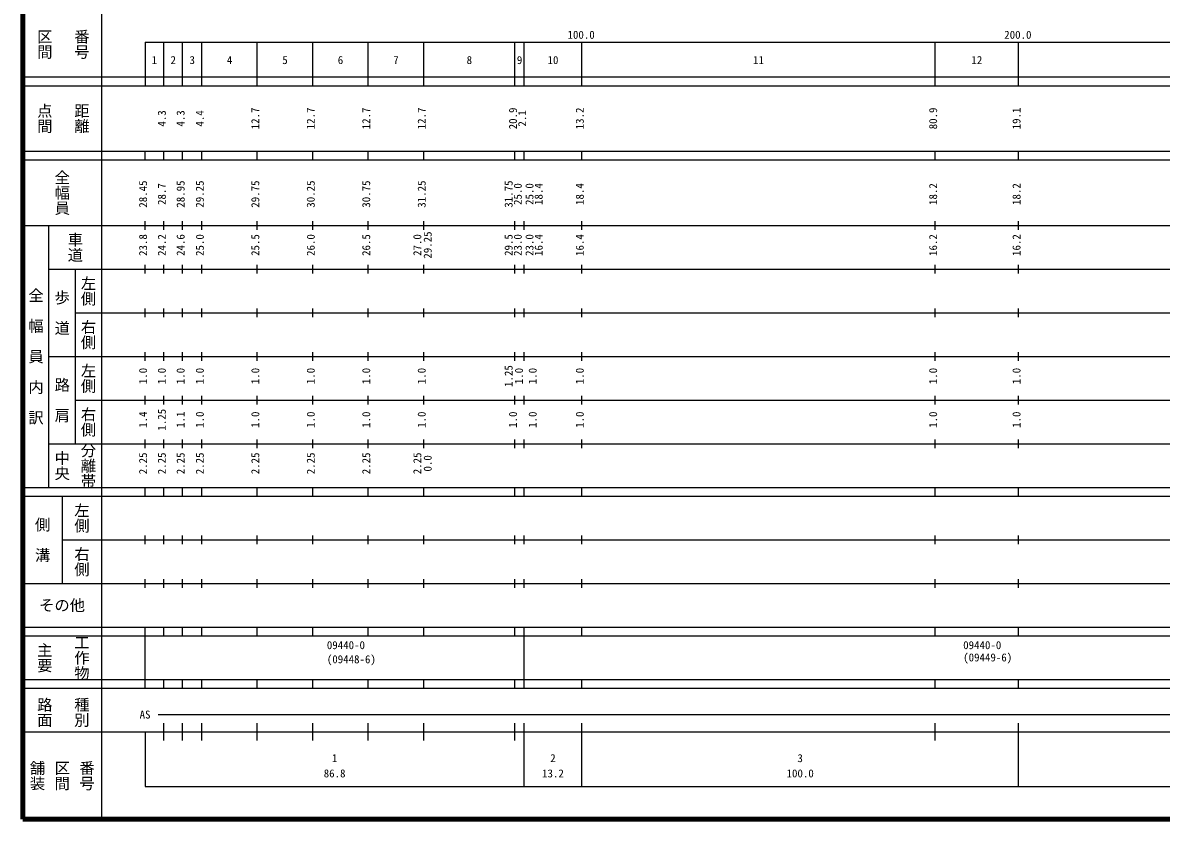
# Model space of a CAD drawing. Units: millimetres, scale not verified. Extents: x 40000 to 680000, y 20000 to 380000.
# Drawn here: x 40000 to 300672, y 20000 to 202409 of the extents above; entities that cross this region are included whole.
import ezdxf
from ezdxf.enums import TextEntityAlignment as Align

# ---------------------------------------------------------------- set-up
doc = ezdxf.new("R2010")
doc.units = ezdxf.units.MM
doc.header["$LTSCALE"] = 1000
doc.layers.add('M-TTL', color=7, linetype='Continuous', lineweight=140)
doc.layers.add('M-TTL-BAND', color=7, linetype='Continuous', lineweight=25)
doc.styles.add('@ＭＳ ゴシック', font='')
doc.styles.add('ＭＳ ゴシック', font='')
doc.styles.get('@ＭＳ ゴシック').set_extended_font_data('@MS Gothic')
doc.styles.get('ＭＳ ゴシック').set_extended_font_data('MS Gothic')

msp = doc.modelspace()

# ---------------------------------------------------------------- linework, layer by layer
at = {"layer": 'M-TTL', "color": 2}
for p, q in [((40000, 380000), (40000, 20000)), ((40000, 20000), (680000, 20000))]:
    msp.add_line(p, q, dxfattribs=at)
at = {"layer": 'M-TTL-BAND'}
for p, q in [((58000, 370000), (58000, 20000)), ((68000, 198000), (68000, 188000)), ((68000, 198000), (579000, 198000)), ((72300, 188000), (72300, 198000)), ((76600, 188000), (76600, 198000)), ((81000, 188000), (81000, 198000)), ((93700, 188000), (93700, 198000)), ((106400, 188000), (106400, 198000)), ((119100, 188000), (119100, 198000)), ((131800, 188000), (131800, 198000)), ((152700, 188000), (152700, 198000)), ((154800, 188000), (154800, 198000)), ((168000, 188000), (168000, 198000)), ((248900, 188000), (248900, 198000)), ((268000, 188000), (268000, 198000)), ((40000, 190000), (579000, 190000)), ((40000, 188000), (579000, 188000)), ((40000, 173000), (579000, 173000)), ((68000, 171000), (68000, 173000)), ((72300, 171000), (72300, 173000)), ((76600, 171000), (76600, 173000)), ((81000, 171000), (81000, 173000)), ((93700, 171000), (93700, 173000)), ((106400, 171000), (106400, 173000)), ((119100, 171000), (119100, 173000)), ((131800, 171000), (131800, 173000)), ((152700, 171000), (152700, 173000)), ((154800, 171000), (154800, 173000)), ((168000, 171000), (168000, 173000)), ((248900, 171000), (248900, 173000)), ((268000, 171000), (268000, 173000)), ((40000, 171000), (579000, 171000)), ((68000, 155000), (68000, 157000)), ((72300, 155000), (72300, 157000)), ((76600, 155000), (76600, 157000)), ((81000, 155000), (81000, 157000)), ((93700, 155000), (93700, 157000)), ((106400, 155000), (106400, 157000)), ((119100, 155000), (119100, 157000)), ((131800, 155000), (131800, 157000)), ((152700, 155000), (152700, 157000)), ((154800, 155000), (154800, 157000)), ((168000, 155000), (168000, 157000)), ((248900, 155000), (248900, 157000)), ((268000, 155000), (268000, 157000)), ((40000, 156000), (579000, 156000)), ((46000, 96000), (46000, 156000)), ((46000, 146000), (579000, 146000)), ((52000, 146000), (52000, 106000)), ((68000, 145000), (68000, 147000)), ((72300, 145000), (72300, 147000)), ((76600, 145000), (76600, 147000)), ((81000, 145000), (81000, 147000)), ((93700, 145000), (93700, 147000)), ((106400, 145000), (106400, 147000)), ((119100, 145000), (119100, 147000)), ((131800, 145000), (131800, 147000)), ((152700, 145000), (152700, 147000)), ((154800, 145000), (154800, 147000)), ((168000, 145000), (168000, 147000)), ((248900, 145000), (248900, 147000)), ((268000, 145000), (268000, 147000)), ((52000, 136000), (579000, 136000)), ((68000, 135000), (68000, 137000)), ((72300, 135000), (72300, 137000)), ((76600, 135000), (76600, 137000)), ((81000, 135000), (81000, 137000)), ((93700, 135000), (93700, 137000)), ((106400, 135000), (106400, 137000)), ((119100, 135000), (119100, 137000)), ((131800, 135000), (131800, 137000)), ((152700, 135000), (152700, 137000)), ((154800, 135000), (154800, 137000)), ((168000, 135000), (168000, 137000)), ((248900, 135000), (248900, 137000)), ((268000, 135000), (268000, 137000)), ((46000, 126000), (579000, 126000)), ((68000, 125000), (68000, 127000)), ((72300, 125000), (72300, 127000)), ((76600, 125000), (76600, 127000)), ((81000, 125000), (81000, 127000)), ((93700, 125000), (93700, 127000)), ((106400, 125000), (106400, 127000)), ((119100, 125000), (119100, 127000)), ((131800, 125000), (131800, 127000)), ((152700, 125000), (152700, 127000)), ((154800, 125000), (154800, 127000)), ((168000, 125000), (168000, 127000)), ((248900, 125000), (248900, 127000)), ((268000, 125000), (268000, 127000)), ((52000, 116000), (579000, 116000)), ((68000, 115000), (68000, 117000)), ((72300, 115000), (72300, 117000)), ((76600, 115000), (76600, 117000)), ((81000, 115000), (81000, 117000)), ((93700, 115000), (93700, 117000)), ((106400, 115000), (106400, 117000)), ((119100, 115000), (119100, 117000)), ((131800, 115000), (131800, 117000)), ((152700, 115000), (152700, 117000)), ((154800, 115000), (154800, 117000)), ((168000, 115000), (168000, 117000)), ((248900, 115000), (248900, 117000)), ((268000, 115000), (268000, 117000)), ((68000, 105000), (68000, 107000)), ((72300, 105000), (72300, 107000)), ((76600, 105000), (76600, 107000)), ((81000, 105000), (81000, 107000)), ((93700, 105000), (93700, 107000)), ((106400, 105000), (106400, 107000)), ((119100, 105000), (119100, 107000)), ((131800, 105000), (131800, 107000)), ((152700, 105000), (152700, 107000)), ((154800, 105000), (154800, 107000)), ((168000, 105000), (168000, 107000)), ((248900, 105000), (248900, 107000)), ((268000, 105000), (268000, 107000)), ((46000, 106000), (579000, 106000)), ((40000, 96000), (579000, 96000)), ((40000, 94000), (579000, 94000)), ((49000, 94000), (49000, 74000)), ((68000, 94000), (68000, 96000)), ((72300, 94000), (72300, 96000)), ((76600, 94000), (76600, 96000)), ((81000, 94000), (81000, 96000)), ((93700, 94000), (93700, 96000)), ((106400, 94000), (106400, 96000)), ((119100, 94000), (119100, 96000)), ((131800, 94000), (131800, 96000)), ((152700, 94000), (152700, 96000)), ((154800, 94000), (154800, 96000)), ((168000, 94000), (168000, 96000)), ((248900, 94000), (248900, 96000)), ((268000, 94000), (268000, 96000)), ((49000, 84000), (579000, 84000)), ((68000, 83000), (68000, 85000)), ((72300, 83000), (72300, 85000)), ((76600, 83000), (76600, 85000)), ((81000, 83000), (81000, 85000)), ((93700, 83000), (93700, 85000)), ((106400, 83000), (106400, 85000)), ((119100, 83000), (119100, 85000)), ((131800, 83000), (131800, 85000)), ((152700, 83000), (152700, 85000)), ((154800, 83000), (154800, 85000)), ((168000, 83000), (168000, 85000)), ((248900, 83000), (248900, 85000)), ((268000, 83000), (268000, 85000)), ((40000, 74000), (579000, 74000)), ((68000, 73000), (68000, 75000)), ((72300, 73000), (72300, 75000)), ((76600, 73000), (76600, 75000)), ((81000, 73000), (81000, 75000)), ((93700, 73000), (93700, 75000)), ((106400, 73000), (106400, 75000)), ((119100, 73000), (119100, 75000)), ((131800, 73000), (131800, 75000)), ((152700, 73000), (152700, 75000)), ((154800, 73000), (154800, 75000)), ((168000, 73000), (168000, 75000)), ((248900, 73000), (248900, 75000)), ((268000, 73000), (268000, 75000)), ((40000, 64000), (579000, 64000)), ((68000, 62000), (68000, 64000)), ((72300, 62000), (72300, 64000)), ((76600, 62000), (76600, 64000)), ((81000, 62000), (81000, 64000)), ((93700, 62000), (93700, 64000)), ((106400, 62000), (106400, 64000)), ((119100, 62000), (119100, 64000)), ((131800, 62000), (131800, 64000)), ((152700, 62000), (152700, 64000)), ((154800, 62000), (154800, 64000)), ((168000, 62000), (168000, 64000)), ((248900, 62000), (248900, 64000)), ((268000, 62000), (268000, 64000)), ((40000, 62000), (579000, 62000)), ((68000, 52000), (68000, 62000)), ((154800, 52000), (154800, 62000)), ((40000, 52000), (579000, 52000)), ((40000, 50000), (579000, 50000)), ((68000, 50000), (68000, 52000)), ((72300, 50000), (72300, 52000)), ((76600, 50000), (76600, 52000)), ((81000, 50000), (81000, 52000)), ((93700, 50000), (93700, 52000)), ((106400, 50000), (106400, 52000)), ((119100, 50000), (119100, 52000)), ((131800, 50000), (131800, 52000)), ((152700, 50000), (152700, 52000)), ((154800, 50000), (154800, 52000)), ((168000, 50000), (168000, 52000)), ((248900, 50000), (248900, 52000)), ((268000, 50000), (268000, 52000)), ((71000, 44000), (565000, 44000)), ((72300, 38000), (72300, 42000)), ((76600, 38000), (76600, 42000)), ((81000, 38000), (81000, 42000)), ((93700, 38000), (93700, 42000)), ((106400, 38000), (106400, 42000)), ((119100, 38000), (119100, 42000)), ((131800, 38000), (131800, 42000)), ((152700, 38000), (152700, 42000)), ((154800, 27500), (154800, 42000)), ((168000, 27500), (168000, 42000)), ((248900, 38000), (248900, 42000)), ((268000, 27500), (268000, 42000)), ((40000, 40000), (579000, 40000)), ((68000, 40000), (68000, 27500)), ((68000, 27500), (579000, 27500))]:
    msp.add_line(p, q, dxfattribs=at)

# ---------------------------------------------------------------- texts
at = {"layer": 'M-TTL', "style": 'ＭＳ ゴシック'}
msp.add_text('(09449-6)', height=1833, dxfattribs=at).set_placement((255325, 55594), align=Align.BOTTOM_LEFT)
at = {"layer": 'M-TTL-BAND', "style": '@ＭＳ ゴシック'}
for s, p in [('番号', (53500, 197500)), ('区間', (45000, 197500)), ('点間', (45000, 180500)), ('距離', (53500, 180500)), ('全幅員', (49000, 163500)), ('車道', (52000, 151000)), ('左側', (55000, 141000)), ('全\u3000幅\u3000員\u3000内\u3000訳', (43000, 126000)), ('歩\u3000道', (49000, 136000)), ('右側', (55000, 131000)), ('左側', (55000, 121000)), ('路\u3000肩', (49000, 116000)), ('右側', (55000, 111000)), ('中央', (49000, 101000)), ('分離帯', (55000, 101000)), ('左側', (53500, 89000)), ('側\u3000溝', (44500, 84000)), ('右側', (53500, 79000)), ('主要', (45000, 57000)), ('工作物', (53500, 57000)), ('路面', (45000, 44500)), ('種別', (53500, 44500)), ('舗装', (43333, 30000)), ('区間', (49000, 30000)), ('番号', (54667, 30000))]:
    msp.add_text(s, height=2566, rotation=270, dxfattribs=at).set_placement(p, align=Align.MIDDLE_CENTER)
at = {"layer": 'M-TTL-BAND', "style": 'ＭＳ ゴシック'}
for s, p in [('100.0', (167844, 198195)), ('200.0', (267844, 198195)), ('1', (70150, 192405)), ('2', (74450, 192405)), ('3', (78800, 192405)), ('4', (87350, 192405)), ('5', (100050, 192405)), ('6', (112750, 192405)), ('7', (125450, 192405)), ('8', (142250, 192405)), ('9', (153750, 192405)), ('10', (161400, 192405)), ('11', (208450, 192405)), ('12', (258450, 192405)), ('AS', (68000, 42500)), ('1', (111400, 32523)), ('2', (161400, 32523)), ('3', (218000, 32523)), ('86.8', (111400, 29033)), ('13.2', (161400, 29033)), ('100.0', (218000, 29033))]:
    msp.add_text(s, height=1833, dxfattribs=at).set_placement(p, align=Align.BOTTOM_CENTER)
for s, p in [('12.7', (94700, 180500)), ('12.7', (107400, 180500)), ('12.7', (120100, 180500)), ('12.7', (132800, 180500)), ('20.9', (153700, 180500)), ('13.2', (169000, 180500)), ('80.9', (249900, 180500)), ('19.1', (269000, 180500)), ('4.3', (73300, 180500)), ('4.3', (77600, 180500)), ('4.4', (82000, 180500)), ('2.1', (155800, 180500)), ('28.45', (69000, 163174)), ('28.7', (73300, 163174)), ('28.95', (77600, 163174)), ('29.25', (82000, 163174)), ('29.75', (94700, 163174)), ('30.25', (107400, 163174)), ('30.75', (120100, 163174)), ('31.25', (132800, 163174)), ('31.75', (152700, 163174)), ('25.0', (154800, 163174)), ('25.0', (157479, 163174)), ('18.4', (159579, 163174)), ('18.4', (169000, 163174)), ('18.2', (249900, 163174)), ('18.2', (269000, 163174)), ('23.8', (69000, 151500)), ('24.2', (73300, 151500)), ('24.6', (77600, 151500)), ('25.0', (82000, 151500)), ('25.5', (94700, 151500)), ('26.0', (107400, 151500)), ('26.5', (120100, 151500)), ('27.0', (131800, 151500)), ('29.25', (134170, 151500)), ('29.5', (152700, 151500)), ('23.0', (154800, 151500)), ('23.0', (157479, 151500)), ('16.4', (159579, 151500)), ('16.4', (169000, 151500)), ('16.2', (249900, 151500)), ('16.2', (269000, 151500)), ('1.0', (69000, 121500)), ('1.0', (73300, 121500)), ('1.0', (77600, 121500)), ('1.0', (82000, 121500)), ('1.0', (94700, 121500)), ('1.0', (107400, 121500)), ('1.0', (120100, 121500)), ('1.0', (132800, 121500)), ('1.25', (152700, 121500)), ('1.0', (155070, 121500)), ('1.0', (158209, 121500)), ('1.0', (169000, 121500)), ('1.0', (249900, 121500)), ('1.0', (269000, 121500)), ('1.4', (69000, 111500)), ('1.25', (73300, 111500)), ('1.1', (77600, 111500)), ('1.0', (82000, 111500)), ('1.0', (94700, 111500)), ('1.0', (107400, 111500)), ('1.0', (120100, 111500)), ('1.0', (132800, 111500)), ('1.0', (153700, 111500)), ('1.0', (158209, 111500)), ('1.0', (169000, 111500)), ('1.0', (249900, 111500)), ('1.0', (269000, 111500)), ('2.25', (69000, 101500)), ('2.25', (73300, 101500)), ('2.25', (77600, 101500)), ('2.25', (82000, 101500)), ('2.25', (94700, 101500)), ('2.25', (107400, 101500)), ('2.25', (120100, 101500)), ('2.25', (131800, 101500)), ('0.0', (134170, 101500))]:
    msp.add_text(s, height=1833, rotation=90, dxfattribs=at).set_placement(p, align=Align.BOTTOM_CENTER)
msp.add_text('その他', height=2566, dxfattribs=at).set_placement((49000, 69000), align=Align.MIDDLE_CENTER)
for s, p in [('09440-0', (109625, 58405)), ('09440-0', (255325, 58405)), ('(09448-6)', (109625, 55175))]:
    msp.add_text(s, height=1833, dxfattribs=at).set_placement(p, align=Align.BOTTOM_LEFT)

doc.saveas('drawing.dxf')
